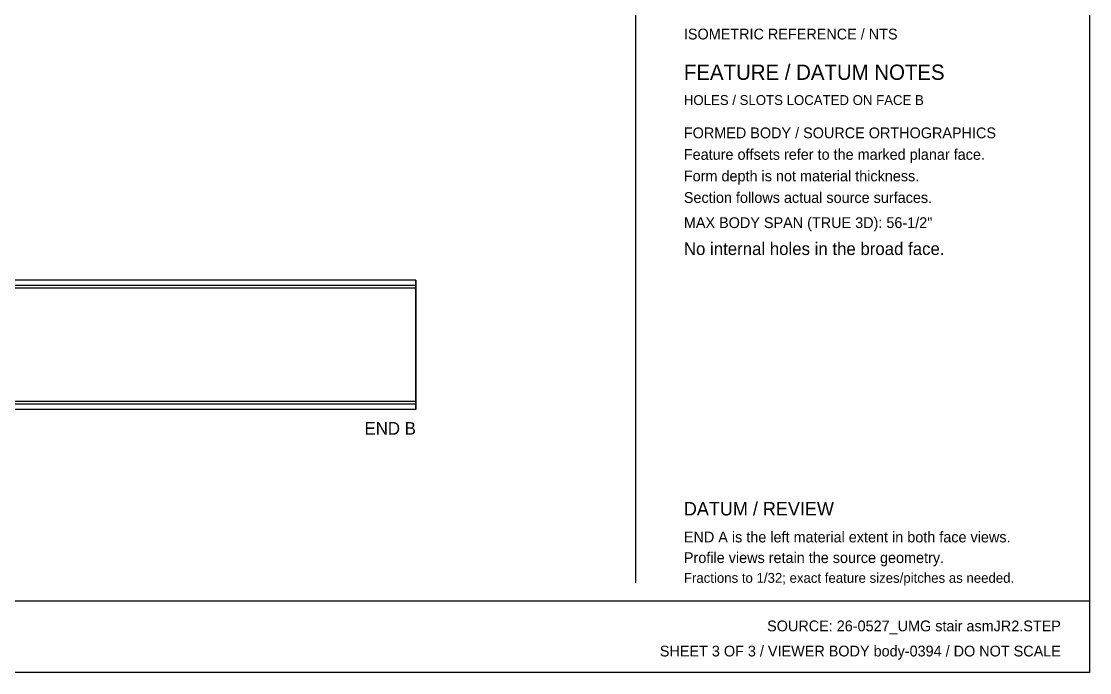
# Model space of a CAD drawing. Header units: inches. Extents: x 1.4 to 100.6, y 1.4 to 64.6.
# Drawn here: x 51 to 100.58, y 1.42 to 31.63 of the extents above; entities that cross this region are included whole.
import ezdxf
from ezdxf.enums import TextEntityAlignment as Align

# ---------------------------------------------------------------- set-up
doc = ezdxf.new("R2010")
doc.units = ezdxf.units.IN
doc.header["$MEASUREMENT"] = 0

msp = doc.modelspace()

# ---------------------------------------------------------------- linework, layer by layer
at = {"layer": 'OUTLINE'}
for p, q in [((100.583, 64.583), (100.583, 1.417)), ((79.5, 56.625), (79.5, 5.583)), ((69.312, 19.625), (13.187, 19.625)), ((69.312, 19.375), (13.187, 19.375)), ((69.312, 19.625), (13.187, 19.625)), ((69.312, 19.375), (13.187, 19.375)), ((69.312, 19.624), (69.312, 19.625)), ((69.312, 19.625), (69.312, 19.625)), ((69.312, 19.625), (69.312, 19.625)), ((69.312, 19.623), (69.312, 19.624)), ((69.312, 19.622), (69.312, 19.623)), ((69.312, 19.621), (69.312, 19.622)), ((69.312, 19.619), (69.312, 19.621)), ((69.312, 19.618), (69.312, 19.619)), ((69.312, 19.616), (69.312, 19.618)), ((69.312, 19.614), (69.312, 19.616)), ((69.312, 19.611), (69.312, 19.614)), ((69.312, 19.609), (69.312, 19.611)), ((69.312, 19.606), (69.312, 19.609)), ((69.312, 19.603), (69.312, 19.606)), ((69.312, 19.6), (69.312, 19.603)), ((69.312, 19.596), (69.312, 19.6)), ((69.312, 19.593), (69.312, 19.596)), ((69.312, 19.589), (69.312, 19.593)), ((69.312, 19.585), (69.312, 19.589)), ((69.312, 19.581), (69.312, 19.585)), ((69.312, 19.576), (69.312, 19.581)), ((69.312, 19.572), (69.312, 19.576)), ((69.312, 19.567), (69.312, 19.572)), ((69.312, 19.562), (69.312, 19.567)), ((69.312, 19.557), (69.312, 19.562)), ((69.312, 19.551), (69.312, 19.557)), ((69.312, 19.546), (69.312, 19.551)), ((69.312, 19.54), (69.312, 19.546)), ((69.312, 19.534), (69.312, 19.54)), ((69.312, 19.528), (69.312, 19.534)), ((69.312, 19.522), (69.312, 19.528)), ((69.312, 19.515), (69.312, 19.522)), ((69.312, 19.509), (69.312, 19.515)), ((69.312, 19.502), (69.312, 19.509)), ((69.312, 19.495), (69.312, 19.502)), ((69.312, 19.488), (69.312, 19.495)), ((69.312, 19.481), (69.312, 19.488)), ((69.312, 19.473), (69.312, 19.481)), ((69.312, 19.466), (69.312, 19.473)), ((69.312, 19.458), (69.312, 19.466)), ((69.312, 19.451), (69.312, 19.458)), ((69.312, 19.443), (69.312, 19.451)), ((69.312, 19.435), (69.312, 19.443)), ((69.312, 19.427), (69.312, 19.435)), ((69.312, 19.419), (69.312, 19.427)), ((69.312, 19.41), (69.312, 19.419)), ((69.312, 19.402), (69.312, 19.41)), ((69.312, 19.394), (69.312, 19.402)), ((69.312, 19.385), (69.312, 19.394)), ((69.312, 19.376), (69.312, 19.385)), ((69.312, 19.368), (69.312, 19.376)), ((69.312, 19.374), (69.312, 19.375)), ((69.312, 19.375), (69.312, 19.375)), ((69.312, 19.375), (69.312, 19.375)), ((69.312, 19.375), (69.312, 19.375)), ((69.312, 19.373), (69.312, 19.374)), ((69.312, 19.374), (69.312, 19.374)), ((69.312, 19.374), (69.312, 19.374)), ((69.312, 19.372), (69.312, 19.373)), ((69.312, 19.373), (69.312, 19.373)), ((69.312, 19.371), (69.312, 19.372)), ((69.312, 19.37), (69.312, 19.371)), ((69.312, 19.369), (69.312, 19.37)), ((69.312, 19.37), (69.312, 19.37)), ((69.312, 19.368), (69.312, 19.369)), ((69.312, 19.367), (69.312, 19.368)), ((69.312, 19.359), (69.312, 19.368)), ((69.312, 19.365), (69.312, 19.367)), ((69.312, 19.364), (69.312, 19.365)), ((69.312, 19.363), (69.312, 19.364)), ((69.312, 19.362), (69.312, 19.363)), ((69.312, 19.36), (69.312, 19.362)), ((69.312, 19.359), (69.312, 19.36)), ((69.312, 19.357), (69.312, 19.359)), ((69.312, 19.35), (69.312, 19.359)), ((69.312, 19.356), (69.312, 19.357)), ((69.312, 19.354), (69.312, 19.356)), ((69.312, 19.352), (69.312, 19.354)), ((69.312, 19.35), (69.312, 19.352)), ((69.312, 19.349), (69.312, 19.35)), ((69.312, 19.341), (69.312, 19.35)), ((69.312, 19.347), (69.312, 19.349)), ((69.312, 19.345), (69.312, 19.347)), ((69.312, 19.343), (69.312, 19.345)), ((69.312, 19.341), (69.312, 19.343)), ((69.312, 19.338), (69.312, 19.341)), ((69.312, 19.332), (69.312, 19.341)), ((69.312, 19.336), (69.312, 19.338)), ((69.312, 19.625), (69.312, 19.625)), ((69.312, 19.625), (69.312, 19.625)), ((69.312, 19.625), (69.312, 19.624)), ((69.312, 19.624), (69.312, 19.623)), ((69.312, 19.623), (69.312, 19.622)), ((69.312, 19.622), (69.312, 19.621)), ((69.312, 19.621), (69.312, 19.619)), ((69.312, 19.619), (69.312, 19.618)), ((69.312, 19.618), (69.312, 19.616)), ((69.312, 19.616), (69.312, 19.614)), ((69.312, 19.614), (69.312, 19.611)), ((69.312, 19.611), (69.312, 19.609)), ((69.312, 19.609), (69.312, 19.606)), ((69.312, 19.606), (69.312, 19.603)), ((69.312, 19.603), (69.312, 19.6)), ((69.312, 19.6), (69.312, 19.596)), ((69.312, 19.596), (69.312, 19.593)), ((69.312, 19.593), (69.312, 19.589)), ((69.312, 19.589), (69.312, 19.585)), ((69.312, 19.585), (69.312, 19.581)), ((69.312, 19.581), (69.312, 19.576)), ((69.312, 19.576), (69.312, 19.572)), ((69.312, 19.572), (69.312, 19.567)), ((69.312, 19.567), (69.312, 19.562)), ((69.312, 19.562), (69.312, 19.557)), ((69.312, 19.557), (69.312, 19.551)), ((69.312, 19.551), (69.312, 19.546)), ((69.312, 19.546), (69.312, 19.54)), ((69.312, 19.54), (69.312, 19.534)), ((69.312, 19.534), (69.312, 19.528)), ((69.312, 19.528), (69.312, 19.522)), ((69.312, 19.522), (69.312, 19.515)), ((69.312, 19.515), (69.312, 19.509)), ((69.312, 19.509), (69.312, 19.502)), ((69.312, 19.502), (69.312, 19.495)), ((69.312, 19.495), (69.312, 19.488)), ((69.312, 19.488), (69.312, 19.481)), ((69.312, 19.481), (69.312, 19.473)), ((69.312, 19.473), (69.312, 19.466)), ((69.312, 19.466), (69.312, 19.458)), ((69.312, 19.458), (69.312, 19.451)), ((69.312, 19.451), (69.312, 19.443)), ((69.312, 19.443), (69.312, 19.435)), ((69.312, 19.435), (69.312, 19.427)), ((69.312, 19.427), (69.312, 19.419)), ((69.312, 19.419), (69.312, 19.41)), ((69.312, 19.41), (69.312, 19.402)), ((69.312, 19.402), (69.312, 19.394)), ((69.312, 19.394), (69.312, 19.385)), ((69.312, 19.385), (69.312, 19.376)), ((69.312, 19.376), (69.312, 19.368)), ((69.312, 19.375), (69.312, 19.375)), ((69.312, 19.375), (69.312, 19.375)), ((69.312, 19.375), (69.312, 19.375)), ((69.312, 19.375), (69.312, 19.374)), ((69.312, 19.374), (69.312, 19.374)), ((69.312, 19.374), (69.312, 19.374)), ((69.312, 19.374), (69.312, 19.373)), ((69.312, 19.373), (69.312, 19.373)), ((69.312, 19.373), (69.312, 19.372)), ((69.312, 19.372), (69.312, 19.371)), ((69.312, 19.371), (69.312, 19.37)), ((69.312, 19.37), (69.312, 19.37)), ((69.312, 19.37), (69.312, 19.369)), ((69.312, 19.369), (69.312, 19.368)), ((69.312, 19.368), (69.312, 19.367)), ((69.312, 19.368), (69.312, 19.359)), ((69.312, 19.367), (69.312, 19.365)), ((69.312, 19.365), (69.312, 19.364)), ((69.312, 19.364), (69.312, 19.363)), ((69.312, 19.363), (69.312, 19.362)), ((69.312, 19.362), (69.312, 19.36)), ((69.312, 19.36), (69.312, 19.359)), ((69.312, 19.359), (69.312, 19.357)), ((69.312, 19.359), (69.312, 19.35)), ((69.312, 19.357), (69.312, 19.356)), ((69.312, 19.356), (69.312, 19.354)), ((69.312, 19.354), (69.312, 19.352)), ((69.312, 19.352), (69.312, 19.35)), ((69.312, 19.35), (69.312, 19.349)), ((69.312, 19.35), (69.312, 19.341)), ((69.312, 19.349), (69.312, 19.347)), ((69.312, 19.347), (69.312, 19.345)), ((69.312, 19.345), (69.312, 19.343)), ((69.312, 19.343), (69.312, 19.341)), ((69.312, 19.341), (69.312, 19.338)), ((69.312, 19.341), (69.312, 19.332)), ((69.312, 19.338), (69.312, 19.336)), ((69.312, 19.25), (13.187, 19.25)), ((69.312, 19.25), (13.187, 19.25)), ((69.312, 19.25), (13.187, 19.25)), ((69.312, 19.25), (13.187, 19.25)), ((69.312, 19.334), (69.312, 19.336)), ((69.312, 19.332), (69.312, 19.334)), ((69.312, 19.329), (69.312, 19.332)), ((69.312, 19.323), (69.312, 19.332)), ((69.312, 19.327), (69.312, 19.329)), ((69.312, 19.324), (69.312, 19.327)), ((69.312, 19.322), (69.312, 19.324)), ((69.312, 19.314), (69.312, 19.323)), ((69.312, 19.319), (69.312, 19.322)), ((69.312, 19.317), (69.312, 19.319)), ((69.312, 19.314), (69.312, 19.317)), ((69.312, 19.312), (69.312, 19.314)), ((69.312, 19.305), (69.312, 19.314)), ((69.312, 19.309), (69.312, 19.312)), ((69.312, 19.306), (69.312, 19.309)), ((69.312, 19.303), (69.312, 19.306)), ((69.312, 19.296), (69.312, 19.305)), ((69.312, 19.301), (69.312, 19.303)), ((69.312, 19.298), (69.312, 19.301)), ((69.312, 19.295), (69.312, 19.298)), ((69.312, 19.287), (69.312, 19.296)), ((69.312, 19.292), (69.312, 19.295)), ((69.312, 19.289), (69.312, 19.292)), ((69.312, 19.286), (69.312, 19.289)), ((69.312, 19.278), (69.312, 19.287)), ((69.312, 19.283), (69.312, 19.286)), ((69.312, 19.28), (69.312, 19.283)), ((69.312, 19.277), (69.312, 19.28)), ((69.312, 19.268), (69.312, 19.278)), ((69.312, 19.274), (69.312, 19.277)), ((69.312, 19.271), (69.312, 19.274)), ((69.312, 19.268), (69.312, 19.271)), ((69.312, 19.265), (69.312, 19.268)), ((69.312, 19.259), (69.312, 19.268)), ((69.312, 19.262), (69.312, 19.265)), ((69.312, 19.259), (69.312, 19.262)), ((69.312, 19.256), (69.312, 19.259)), ((69.312, 19.25), (69.312, 19.259)), ((69.312, 19.253), (69.312, 19.256)), ((69.312, 19.25), (69.312, 19.253)), ((69.312, 14), (69.312, 19.25)), ((69.312, 14), (69.312, 19.25)), ((69.312, 19.336), (69.312, 19.334)), ((69.312, 19.334), (69.312, 19.332)), ((69.312, 19.332), (69.312, 19.329)), ((69.312, 19.332), (69.312, 19.323)), ((69.312, 19.329), (69.312, 19.327)), ((69.312, 19.327), (69.312, 19.324)), ((69.312, 19.324), (69.312, 19.322)), ((69.312, 19.323), (69.312, 19.314)), ((69.312, 19.322), (69.312, 19.319)), ((69.312, 19.319), (69.312, 19.317)), ((69.312, 19.317), (69.312, 19.314)), ((69.312, 19.314), (69.312, 19.312)), ((69.312, 19.314), (69.312, 19.305)), ((69.312, 19.312), (69.312, 19.309)), ((69.312, 19.309), (69.312, 19.306)), ((69.312, 19.306), (69.312, 19.303)), ((69.312, 19.305), (69.312, 19.296)), ((69.312, 19.303), (69.312, 19.301)), ((69.312, 19.301), (69.312, 19.298)), ((69.312, 19.298), (69.312, 19.295)), ((69.312, 19.296), (69.312, 19.287)), ((69.312, 19.295), (69.312, 19.292)), ((69.312, 19.292), (69.312, 19.289)), ((69.312, 19.289), (69.312, 19.286)), ((69.312, 19.287), (69.312, 19.278)), ((69.312, 19.286), (69.312, 19.283)), ((69.312, 19.283), (69.312, 19.28)), ((69.312, 19.28), (69.312, 19.277)), ((69.312, 19.278), (69.312, 19.268)), ((69.312, 19.277), (69.312, 19.274)), ((69.312, 19.274), (69.312, 19.271)), ((69.312, 19.271), (69.312, 19.268)), ((69.312, 19.268), (69.312, 19.265)), ((69.312, 19.268), (69.312, 19.259)), ((69.312, 19.265), (69.312, 19.262)), ((69.312, 19.262), (69.312, 19.259)), ((69.312, 19.259), (69.312, 19.256)), ((69.312, 19.259), (69.312, 19.25)), ((69.312, 19.256), (69.312, 19.253)), ((69.312, 19.253), (69.312, 19.25)), ((69.312, 19.25), (69.312, 14)), ((69.312, 19.25), (69.312, 14)), ((69.312, 14), (13.187, 14)), ((69.312, 14), (13.187, 14)), ((69.312, 14), (13.187, 14)), ((69.312, 14), (13.187, 14)), ((69.312, 13.991), (69.312, 14)), ((69.312, 13.997), (69.312, 14)), ((69.312, 13.994), (69.312, 13.997)), ((69.312, 13.991), (69.312, 13.994)), ((69.312, 13.982), (69.312, 13.991)), ((69.312, 13.988), (69.312, 13.991)), ((69.312, 13.985), (69.312, 13.988)), ((69.312, 13.982), (69.312, 13.985)), ((69.312, 13.972), (69.312, 13.982)), ((69.312, 13.979), (69.312, 13.982)), ((69.312, 13.976), (69.312, 13.979)), ((69.312, 13.973), (69.312, 13.976)), ((69.312, 13.97), (69.312, 13.973)), ((69.312, 13.963), (69.312, 13.972)), ((69.312, 13.967), (69.312, 13.97)), ((69.312, 13.964), (69.312, 13.967)), ((69.312, 13.961), (69.312, 13.964)), ((69.312, 13.954), (69.312, 13.963)), ((69.312, 13.958), (69.312, 13.961)), ((69.312, 13.955), (69.312, 13.958)), ((69.312, 13.952), (69.312, 13.955)), ((69.312, 13.945), (69.312, 13.954)), ((69.312, 13.949), (69.312, 13.952)), ((69.312, 13.947), (69.312, 13.949)), ((69.312, 13.944), (69.312, 13.947)), ((69.312, 13.936), (69.312, 13.945)), ((69.312, 13.941), (69.312, 13.944)), ((69.312, 13.938), (69.312, 13.941)), ((69.312, 13.936), (69.312, 13.938)), ((69.312, 13.927), (69.312, 13.936)), ((69.312, 13.933), (69.312, 13.936)), ((69.312, 13.931), (69.312, 13.933)), ((69.312, 13.928), (69.312, 13.931)), ((69.312, 13.926), (69.312, 13.928)), ((69.312, 13.918), (69.312, 13.927)), ((69.312, 13.923), (69.312, 13.926)), ((69.312, 13.921), (69.312, 13.923)), ((69.312, 13.918), (69.312, 13.921)), ((69.312, 13.909), (69.312, 13.918)), ((69.312, 13.916), (69.312, 13.918)), ((69.312, 13.914), (69.312, 13.916)), ((69.312, 13.912), (69.312, 13.914)), ((69.312, 13.909), (69.312, 13.912)), ((69.312, 13.9), (69.312, 13.909)), ((69.312, 13.907), (69.312, 13.909)), ((69.312, 13.905), (69.312, 13.907)), ((69.312, 13.903), (69.312, 13.905)), ((69.312, 13.901), (69.312, 13.903)), ((69.312, 13.9), (69.312, 13.901)), ((69.312, 13.891), (69.312, 13.9)), ((69.312, 13.898), (69.312, 13.9)), ((69.312, 13.896), (69.312, 13.898)), ((69.312, 13.894), (69.312, 13.896)), ((69.312, 13.893), (69.312, 13.894)), ((69.312, 13.891), (69.312, 13.893)), ((69.312, 13.882), (69.312, 13.891)), ((69.312, 13.89), (69.312, 13.891)), ((69.312, 13.888), (69.312, 13.89)), ((69.312, 13.887), (69.312, 13.888)), ((69.312, 13.886), (69.312, 13.887)), ((69.312, 13.885), (69.312, 13.886)), ((69.312, 13.883), (69.312, 13.885)), ((69.312, 13.882), (69.312, 13.883)), ((69.312, 14), (69.312, 13.991)), ((69.312, 14), (69.312, 13.997)), ((69.312, 13.997), (69.312, 13.994)), ((69.312, 13.994), (69.312, 13.991)), ((69.312, 13.991), (69.312, 13.982)), ((69.312, 13.991), (69.312, 13.988)), ((69.312, 13.988), (69.312, 13.985)), ((69.312, 13.985), (69.312, 13.982)), ((69.312, 13.982), (69.312, 13.972)), ((69.312, 13.982), (69.312, 13.979)), ((69.312, 13.979), (69.312, 13.976)), ((69.312, 13.976), (69.312, 13.973)), ((69.312, 13.973), (69.312, 13.97)), ((69.312, 13.972), (69.312, 13.963)), ((69.312, 13.97), (69.312, 13.967)), ((69.312, 13.967), (69.312, 13.964)), ((69.312, 13.964), (69.312, 13.961)), ((69.312, 13.963), (69.312, 13.954)), ((69.312, 13.961), (69.312, 13.958)), ((69.312, 13.958), (69.312, 13.955)), ((69.312, 13.955), (69.312, 13.952)), ((69.312, 13.954), (69.312, 13.945)), ((69.312, 13.952), (69.312, 13.949)), ((69.312, 13.949), (69.312, 13.947)), ((69.312, 13.947), (69.312, 13.944)), ((69.312, 13.945), (69.312, 13.936)), ((69.312, 13.944), (69.312, 13.941)), ((69.312, 13.941), (69.312, 13.938)), ((69.312, 13.938), (69.312, 13.936)), ((69.312, 13.936), (69.312, 13.927)), ((69.312, 13.936), (69.312, 13.933)), ((69.312, 13.933), (69.312, 13.931)), ((69.312, 13.931), (69.312, 13.928)), ((69.312, 13.928), (69.312, 13.926)), ((69.312, 13.927), (69.312, 13.918)), ((69.312, 13.926), (69.312, 13.923)), ((69.312, 13.923), (69.312, 13.921)), ((69.312, 13.921), (69.312, 13.918)), ((69.312, 13.918), (69.312, 13.909)), ((69.312, 13.918), (69.312, 13.916)), ((69.312, 13.916), (69.312, 13.914)), ((69.312, 13.914), (69.312, 13.912)), ((69.312, 13.912), (69.312, 13.909)), ((69.312, 13.909), (69.312, 13.9)), ((69.312, 13.909), (69.312, 13.907)), ((69.312, 13.907), (69.312, 13.905)), ((69.312, 13.905), (69.312, 13.903)), ((69.312, 13.903), (69.312, 13.901)), ((69.312, 13.901), (69.312, 13.9)), ((69.312, 13.9), (69.312, 13.891)), ((69.312, 13.9), (69.312, 13.898)), ((69.312, 13.898), (69.312, 13.896)), ((69.312, 13.896), (69.312, 13.894)), ((69.312, 13.894), (69.312, 13.893)), ((69.312, 13.893), (69.312, 13.891)), ((69.312, 13.891), (69.312, 13.882)), ((69.312, 13.891), (69.312, 13.89)), ((69.312, 13.89), (69.312, 13.888)), ((69.312, 13.888), (69.312, 13.887)), ((69.312, 13.887), (69.312, 13.886)), ((69.312, 13.886), (69.312, 13.885)), ((69.312, 13.885), (69.312, 13.883)), ((69.312, 13.883), (69.312, 13.882)), ((69.312, 13.875), (13.187, 13.875)), ((69.312, 13.625), (13.187, 13.625)), ((69.312, 13.875), (13.187, 13.875)), ((69.312, 13.625), (13.187, 13.625)), ((69.312, 13.874), (69.312, 13.882)), ((69.312, 13.881), (69.312, 13.882)), ((69.312, 13.88), (69.312, 13.881)), ((69.312, 13.879), (69.312, 13.88)), ((69.312, 13.88), (69.312, 13.88)), ((69.312, 13.878), (69.312, 13.879)), ((69.312, 13.877), (69.312, 13.878)), ((69.312, 13.876), (69.312, 13.877)), ((69.312, 13.877), (69.312, 13.877)), ((69.312, 13.875), (69.312, 13.876)), ((69.312, 13.876), (69.312, 13.876)), ((69.312, 13.876), (69.312, 13.876)), ((69.312, 13.875), (69.312, 13.875)), ((69.312, 13.875), (69.312, 13.875)), ((69.312, 13.875), (69.312, 13.875)), ((69.312, 13.865), (69.312, 13.874)), ((69.312, 13.856), (69.312, 13.865)), ((69.312, 13.848), (69.312, 13.856)), ((69.312, 13.84), (69.312, 13.848)), ((69.312, 13.831), (69.312, 13.84)), ((69.312, 13.823), (69.312, 13.831)), ((69.312, 13.815), (69.312, 13.823)), ((69.312, 13.807), (69.312, 13.815)), ((69.312, 13.799), (69.312, 13.807)), ((69.312, 13.792), (69.312, 13.799)), ((69.312, 13.784), (69.312, 13.792)), ((69.312, 13.777), (69.312, 13.784)), ((69.312, 13.769), (69.312, 13.777)), ((69.312, 13.762), (69.312, 13.769)), ((69.312, 13.755), (69.312, 13.762)), ((69.312, 13.748), (69.312, 13.755)), ((69.312, 13.741), (69.312, 13.748)), ((69.312, 13.735), (69.312, 13.741)), ((69.312, 13.728), (69.312, 13.735)), ((69.312, 13.722), (69.312, 13.728)), ((69.312, 13.716), (69.312, 13.722)), ((69.312, 13.71), (69.312, 13.716)), ((69.312, 13.704), (69.312, 13.71)), ((69.312, 13.699), (69.312, 13.704)), ((69.312, 13.693), (69.312, 13.699)), ((69.312, 13.688), (69.312, 13.693)), ((69.312, 13.683), (69.312, 13.688)), ((69.312, 13.678), (69.312, 13.683)), ((69.312, 13.674), (69.312, 13.678)), ((69.312, 13.669), (69.312, 13.674)), ((69.312, 13.665), (69.312, 13.669)), ((69.312, 13.661), (69.312, 13.665)), ((69.312, 13.657), (69.312, 13.661)), ((69.312, 13.654), (69.312, 13.657)), ((69.312, 13.65), (69.312, 13.654)), ((69.312, 13.647), (69.312, 13.65)), ((69.312, 13.644), (69.312, 13.647)), ((69.312, 13.641), (69.312, 13.644)), ((69.312, 13.639), (69.312, 13.641)), ((69.312, 13.636), (69.312, 13.639)), ((69.312, 13.634), (69.312, 13.636)), ((69.312, 13.632), (69.312, 13.634)), ((69.312, 13.631), (69.312, 13.632)), ((69.312, 13.629), (69.312, 13.631)), ((69.312, 13.628), (69.312, 13.629)), ((69.312, 13.627), (69.312, 13.628)), ((69.312, 13.626), (69.312, 13.627)), ((69.312, 13.625), (69.312, 13.626)), ((69.312, 13.625), (69.312, 13.625)), ((69.312, 13.625), (69.312, 13.625)), ((69.312, 13.882), (69.312, 13.874)), ((69.312, 13.882), (69.312, 13.881)), ((69.312, 13.881), (69.312, 13.88)), ((69.312, 13.88), (69.312, 13.88)), ((69.312, 13.88), (69.312, 13.879)), ((69.312, 13.879), (69.312, 13.878)), ((69.312, 13.878), (69.312, 13.877)), ((69.312, 13.877), (69.312, 13.877)), ((69.312, 13.877), (69.312, 13.876)), ((69.312, 13.876), (69.312, 13.876)), ((69.312, 13.876), (69.312, 13.876)), ((69.312, 13.876), (69.312, 13.875)), ((69.312, 13.875), (69.312, 13.875)), ((69.312, 13.875), (69.312, 13.875)), ((69.312, 13.875), (69.312, 13.875)), ((69.312, 13.874), (69.312, 13.865)), ((69.312, 13.865), (69.312, 13.856)), ((69.312, 13.856), (69.312, 13.848)), ((69.312, 13.848), (69.312, 13.84)), ((69.312, 13.84), (69.312, 13.831)), ((69.312, 13.831), (69.312, 13.823)), ((69.312, 13.823), (69.312, 13.815)), ((69.312, 13.815), (69.312, 13.807)), ((69.312, 13.807), (69.312, 13.799)), ((69.312, 13.799), (69.312, 13.792)), ((69.312, 13.792), (69.312, 13.784)), ((69.312, 13.784), (69.312, 13.777)), ((69.312, 13.777), (69.312, 13.769)), ((69.312, 13.769), (69.312, 13.762)), ((69.312, 13.762), (69.312, 13.755)), ((69.312, 13.755), (69.312, 13.748)), ((69.312, 13.748), (69.312, 13.741)), ((69.312, 13.741), (69.312, 13.735)), ((69.312, 13.735), (69.312, 13.728)), ((69.312, 13.728), (69.312, 13.722)), ((69.312, 13.722), (69.312, 13.716)), ((69.312, 13.716), (69.312, 13.71)), ((69.312, 13.71), (69.312, 13.704)), ((69.312, 13.704), (69.312, 13.699)), ((69.312, 13.699), (69.312, 13.693)), ((69.312, 13.693), (69.312, 13.688)), ((69.312, 13.688), (69.312, 13.683)), ((69.312, 13.683), (69.312, 13.678)), ((69.312, 13.678), (69.312, 13.674)), ((69.312, 13.674), (69.312, 13.669)), ((69.312, 13.669), (69.312, 13.665)), ((69.312, 13.665), (69.312, 13.661)), ((69.312, 13.661), (69.312, 13.657)), ((69.312, 13.657), (69.312, 13.654)), ((69.312, 13.654), (69.312, 13.65)), ((69.312, 13.65), (69.312, 13.647)), ((69.312, 13.647), (69.312, 13.644)), ((69.312, 13.644), (69.312, 13.641)), ((69.312, 13.641), (69.312, 13.639)), ((69.312, 13.639), (69.312, 13.636)), ((69.312, 13.636), (69.312, 13.634)), ((69.312, 13.634), (69.312, 13.632)), ((69.312, 13.632), (69.312, 13.631)), ((69.312, 13.631), (69.312, 13.629)), ((69.312, 13.629), (69.312, 13.628)), ((69.312, 13.628), (69.312, 13.627)), ((69.312, 13.627), (69.312, 13.626)), ((69.312, 13.626), (69.312, 13.625)), ((69.312, 13.625), (69.312, 13.625)), ((69.312, 13.625), (69.312, 13.625)), ((1.417, 4.75), (100.583, 4.75)), ((100.583, 1.417), (1.417, 1.417))]:
    msp.add_line(p, q, dxfattribs=at)

# ---------------------------------------------------------------- texts
at = {"layer": 'ANNOTATION'}
for s, height, p in [('ISOMETRIC REFERENCE / NTS', 0.5, (81.75, 30.792)), ('FEATURE / DATUM NOTES', 0.70833, (81.75, 28.917)), ('HOLES / SLOTS LOCATED ON FACE B', 0.45833, (81.75, 27.75)), ('FORMED BODY / SOURCE ORTHOGRAPHICS', 0.5, (81.75, 26.208)), ('Feature offsets refer to the marked planar face.', 0.5, (81.75, 25.208)), ('Form depth is not material thickness.', 0.5, (81.75, 24.208)), ('Section follows actual source surfaces.', 0.5, (81.75, 23.208)), ('MAX BODY SPAN (TRUE 3D): 56-1/2"', 0.5, (81.75, 22.042)), ('No internal holes in the broad face.', 0.58333, (81.75, 20.792)), ('DATUM / REVIEW', 0.625, (81.75, 8.708)), ('END A is the left material extent in both face views.', 0.5, (81.75, 7.458)), ('Profile views retain the source geometry.', 0.5, (81.75, 6.5)), ('Fractions to 1/32; exact feature sizes/pitches as needed.', 0.45833, (81.75, 5.583))]:
    msp.add_text(s, height=height, dxfattribs=at).set_placement(p)
for s, height, p in [('END B', 0.5833, (69.312, 12.458)), ('SOURCE: 26-0527_UMG stair asmJR2.STEP', 0.5, (99.25, 3.333)), ('SHEET 3 OF 3 / VIEWER BODY body-0394 / DO NOT SCALE', 0.5, (99.25, 2.167))]:
    msp.add_text(s, height=height, dxfattribs=at).set_placement(p, align=Align.RIGHT)

doc.saveas('drawing.dxf')
